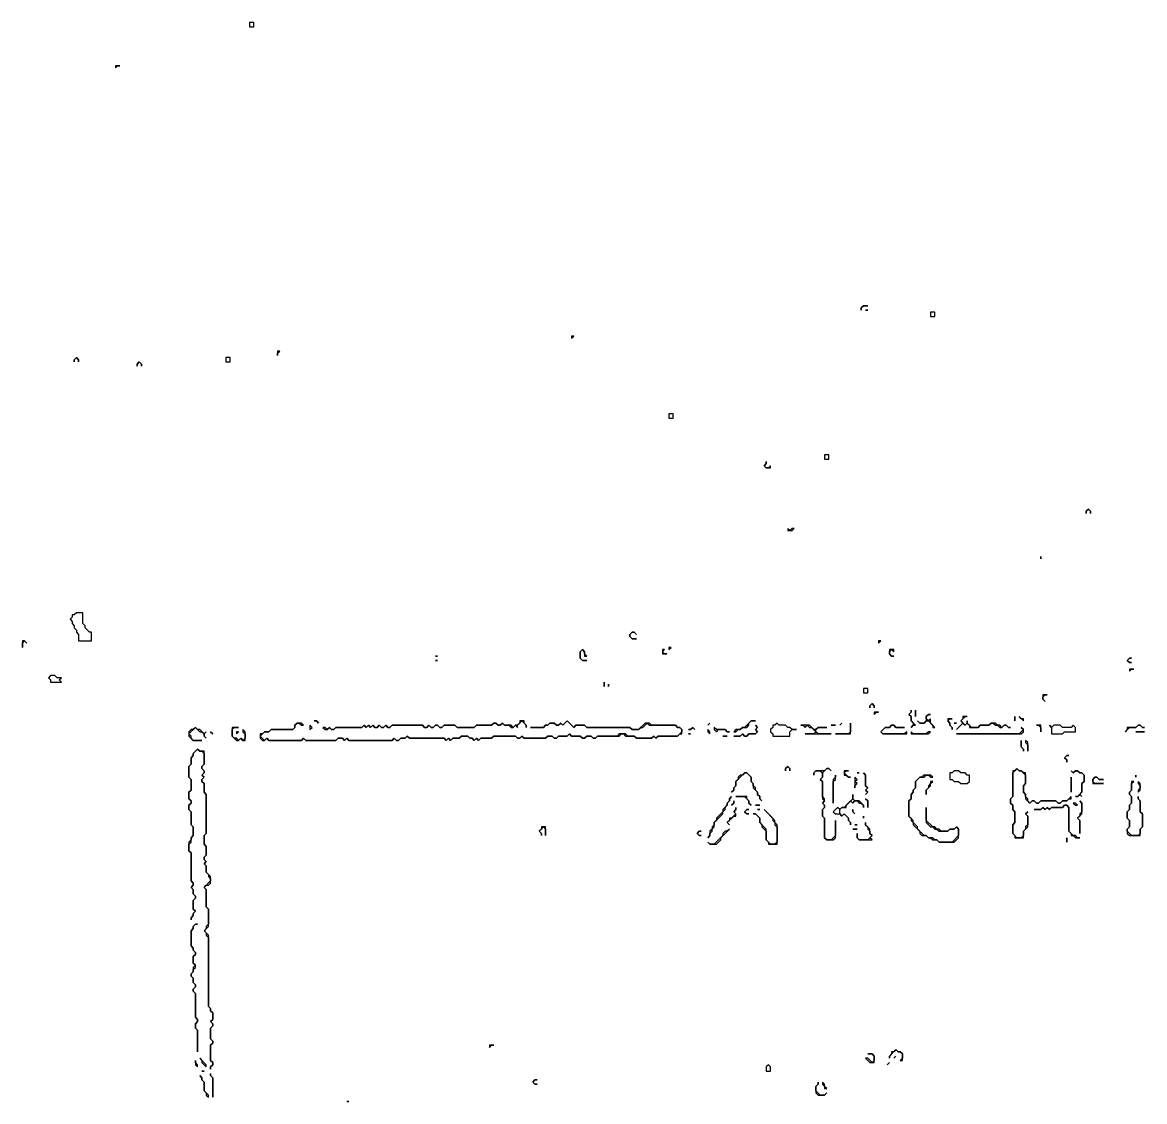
# Model space of a CAD drawing. Header units: metres. Extents: x 0 to 3575, y 1 to 2763.
# Drawn here: x 2306 to 2825, y 565 to 1064 of the extents above; entities that cross this region are included whole.
import ezdxf

# ---------------------------------------------------------------- set-up
doc = ezdxf.new("R2010")
doc.units = ezdxf.units.M

msp = doc.modelspace()

# ---------------------------------------------------------------- linework, layer by layer
for points in [[(2411, 1064), (2411, 1062), (2413, 1062), (2413, 1064)], [(2349, 1044), (2349, 1043), (2350, 1044), (2351, 1044)], [(2520, 932)], [(2520, 930)], [(2522, 932)], [(2522, 930)], [(2695, 933), (2694, 932), (2694, 931), (2694, 932), (2695, 933), (2697, 933)], [(2696, 931), (2697, 931)], [(2726, 930), (2726, 928), (2728, 928), (2728, 930)], [(2560, 919), (2560, 918), (2561, 919)], [(2556, 917)], [(2558, 918)], [(2558, 916)], [(2331, 909), (2330, 908), (2330, 907), (2330, 908), (2331, 909), (2332, 908), (2332, 907), (2332, 908)], [(2400, 909), (2400, 907), (2402, 907), (2402, 909)], [(2424, 912), (2424, 910), (2424, 911), (2425, 912)], [(2426, 910)], [(2360, 907), (2359, 906), (2359, 905), (2359, 906), (2360, 907), (2361, 906), (2361, 905), (2361, 906)], [(2605, 883), (2605, 881), (2607, 881), (2607, 883)], [(2677, 864), (2677, 862), (2679, 862), (2679, 864)], [(2650, 861), (2650, 860), (2649, 859), (2650, 858), (2652, 858), (2652, 859), (2651, 858), (2650, 858), (2649, 859), (2650, 860)], [(2652, 861)], [(2799, 839), (2798, 838), (2798, 837), (2798, 838), (2799, 839), (2800, 838), (2800, 837), (2800, 838)], [(2660, 832)], [(2663, 832)], [(2660, 830), (2660, 829), (2662, 829), (2663, 830), (2662, 830), (2661, 829)], [(2775, 817)], [(2775, 815)], [(2777, 817), (2777, 816)], [(2777, 814)], [(2331, 791), (2330, 790), (2329, 790), (2329, 789), (2328, 788), (2329, 787), (2329, 786), (2330, 785), (2330, 784), (2331, 783), (2331, 782), (2332, 781), (2332, 778), (2338, 778), (2338, 782), (2337, 782), (2335, 784), (2335, 785), (2334, 786), (2334, 791)], [(2770, 793)], [(2770, 791)], [(2588, 782), (2587, 781), (2587, 780), (2588, 779), (2590, 779), (2588, 779), (2587, 780), (2587, 781), (2588, 782), (2589, 782), (2590, 781), (2589, 782)], [(2306, 778), (2306, 775), (2306, 777), (2307, 778), (2308, 777), (2307, 778)], [(2308, 775)], [(2565, 774), (2564, 773), (2564, 770), (2565, 769), (2567, 769), (2565, 769), (2564, 770), (2564, 773), (2565, 774), (2566, 773), (2566, 771), (2567, 771), (2566, 772), (2566, 773)], [(2602, 774), (2602, 772), (2604, 772), (2603, 772), (2602, 773), (2603, 774)], [(2605, 775), (2605, 774), (2606, 775)], [(2702, 778), (2702, 777), (2703, 778)], [(2707, 774), (2707, 772), (2708, 771), (2709, 771), (2708, 771), (2707, 772), (2707, 773), (2708, 774), (2709, 773), (2709, 774)], [(2497, 771), (2498, 771)], [(2497, 769), (2498, 769)], [(2818, 770), (2817, 769), (2818, 768), (2819, 768), (2818, 768), (2817, 769), (2818, 770), (2819, 770)], [(2729, 766)], [(2731, 768)], [(2731, 766)], [(2818, 765), (2818, 764), (2819, 765), (2820, 765)], [(2319, 762), (2318, 761), (2319, 760), (2319, 759), (2324, 759), (2323, 760), (2324, 761), (2322, 761), (2321, 762)], [(2575, 759), (2575, 757)], [(2577, 760)], [(2577, 758), (2577, 757)], [(2695, 756), (2695, 754), (2697, 754), (2697, 756)], [(2778, 753), (2778, 751), (2779, 750), (2778, 751), (2778, 752), (2779, 753), (2780, 753)], [(2699, 749), (2698, 748), (2698, 747), (2698, 748), (2699, 749), (2700, 748), (2700, 747), (2700, 748)], [(2700, 745), (2700, 744), (2701, 745), (2702, 745)], [(2717, 746), (2717, 745), (2716, 744), (2717, 743), (2717, 741), (2718, 740), (2718, 739), (2717, 738), (2718, 739), (2719, 739), (2717, 741), (2717, 743), (2716, 744), (2717, 745)], [(2719, 746), (2719, 743)], [(2725, 744), (2724, 743), (2724, 741), (2723, 740), (2721, 740), (2720, 741), (2721, 740), (2723, 740), (2724, 741), (2725, 741), (2727, 739), (2727, 738), (2728, 738), (2726, 740), (2726, 742), (2725, 741), (2724, 742), (2724, 743), (2725, 744), (2726, 744)], [(2741, 743), (2741, 742), (2740, 741), (2741, 740), (2738, 737), (2741, 740), (2742, 739), (2743, 740), (2744, 739), (2744, 738), (2748, 738), (2749, 739), (2753, 739), (2754, 740), (2755, 740), (2756, 739), (2757, 739), (2758, 738), (2759, 738), (2760, 739), (2761, 739), (2762, 738), (2763, 738), (2762, 738), (2761, 739), (2760, 739), (2759, 738), (2758, 739), (2757, 739), (2756, 740), (2754, 740), (2753, 739), (2749, 739), (2748, 738), (2745, 738), (2743, 740), (2743, 741), (2743, 740), (2742, 739), (2740, 741), (2742, 743), (2743, 743)], [(2765, 743), (2765, 741)], [(2767, 743), (2769, 741), (2769, 742), (2768, 742)], [(2386, 738), (2385, 737), (2384, 737), (2383, 736), (2383, 734), (2385, 732), (2389, 732), (2385, 732), (2384, 733), (2384, 734), (2383, 735), (2386, 738), (2388, 736), (2389, 736), (2390, 735), (2390, 734), (2391, 733), (2390, 734), (2390, 735), (2391, 736), (2390, 735), (2388, 737), (2387, 737)], [(2403, 738), (2403, 734), (2405, 732), (2406, 732), (2407, 733), (2408, 732), (2409, 732), (2409, 736), (2408, 737), (2408, 736), (2409, 735), (2409, 733), (2408, 732), (2407, 733), (2406, 732), (2405, 733), (2404, 733), (2403, 734), (2403, 737), (2404, 738), (2406, 738)], [(2558, 741), (2556, 739), (2555, 740), (2554, 739), (2553, 739), (2552, 740), (2550, 740), (2549, 739), (2548, 739), (2547, 738), (2541, 738), (2547, 738), (2548, 739), (2549, 739), (2550, 740), (2552, 740), (2553, 739), (2554, 739), (2555, 740), (2556, 739), (2558, 741), (2561, 738), (2562, 739), (2566, 739), (2567, 738), (2587, 738), (2588, 737), (2591, 737), (2592, 738), (2593, 738), (2595, 740), (2596, 739), (2608, 739), (2609, 738), (2610, 738), (2611, 737), (2611, 736), (2609, 734), (2600, 734), (2599, 733), (2598, 734), (2597, 733), (2590, 733), (2589, 734), (2586, 734), (2585, 735), (2582, 735), (2581, 734), (2572, 734), (2571, 733), (2570, 733), (2569, 734), (2567, 734), (2566, 733), (2565, 733), (2564, 734), (2560, 734), (2559, 735), (2558, 734), (2554, 734), (2553, 733), (2552, 733), (2551, 734), (2549, 734), (2548, 733), (2538, 733), (2537, 734), (2536, 733), (2535, 733), (2534, 734), (2524, 734), (2523, 733), (2518, 733), (2517, 732), (2516, 733), (2515, 732), (2514, 733), (2513, 733), (2512, 734), (2509, 734), (2508, 733), (2505, 733), (2504, 732), (2503, 733), (2502, 732), (2501, 733), (2485, 733), (2484, 734), (2483, 733), (2481, 733), (2480, 732), (2479, 732), (2478, 733), (2477, 732), (2457, 732), (2456, 733), (2455, 732), (2454, 733), (2452, 733), (2451, 732), (2437, 732), (2436, 733), (2435, 732), (2420, 732), (2419, 733), (2418, 732), (2416, 734), (2418, 736), (2420, 736), (2421, 737), (2431, 737), (2432, 738), (2432, 739), (2433, 740), (2434, 740), (2435, 739), (2436, 739), (2435, 740), (2433, 740), (2432, 739), (2432, 738), (2431, 737), (2421, 737), (2420, 736), (2418, 736), (2417, 735), (2416, 735), (2416, 733), (2417, 732), (2418, 732), (2419, 733), (2420, 732), (2435, 732), (2436, 733), (2437, 732), (2451, 732), (2452, 733), (2454, 733), (2455, 732), (2456, 733), (2457, 732), (2477, 732), (2478, 733), (2479, 732), (2480, 732), (2481, 733), (2483, 733), (2484, 734), (2485, 733), (2501, 733), (2502, 732), (2503, 733), (2504, 732), (2505, 733), (2508, 733), (2509, 734), (2512, 734), (2513, 733), (2514, 733), (2515, 732), (2516, 733), (2517, 732), (2518, 733), (2523, 733), (2524, 734), (2534, 734), (2535, 733), (2536, 733), (2537, 734), (2538, 733), (2548, 733), (2549, 734), (2551, 734), (2552, 733), (2553, 733), (2554, 734), (2558, 734), (2559, 735), (2560, 734), (2564, 734), (2565, 733), (2566, 733), (2567, 734), (2569, 734), (2570, 733), (2571, 733), (2572, 734), (2582, 734), (2583, 735), (2584, 735), (2585, 734), (2589, 734), (2590, 733), (2597, 733), (2598, 734), (2599, 733), (2600, 734), (2609, 734), (2610, 735), (2611, 735), (2611, 737), (2610, 738), (2609, 738), (2608, 739), (2597, 739), (2596, 740), (2594, 740), (2591, 737), (2588, 737), (2587, 738), (2567, 738), (2566, 739), (2562, 739), (2561, 738)], [(2437, 737)], [(2439, 739), (2439, 737), (2440, 738)], [(2441, 741), (2442, 741), (2443, 740), (2442, 741)], [(2536, 741), (2536, 740), (2535, 739), (2534, 739), (2533, 738), (2532, 739), (2529, 739), (2528, 740), (2527, 739), (2526, 739), (2525, 740), (2524, 740), (2523, 739), (2516, 739), (2515, 738), (2507, 738), (2506, 739), (2501, 739), (2500, 738), (2499, 738), (2498, 739), (2497, 739), (2496, 738), (2495, 738), (2494, 739), (2493, 738), (2492, 738), (2491, 739), (2477, 739), (2476, 738), (2475, 738), (2474, 739), (2473, 738), (2472, 738), (2471, 739), (2470, 738), (2469, 738), (2468, 739), (2467, 738), (2466, 739), (2465, 738), (2464, 739), (2463, 738), (2451, 738), (2450, 737), (2449, 737), (2448, 738), (2447, 737), (2446, 738), (2445, 738), (2446, 737), (2447, 737), (2448, 738), (2449, 737), (2450, 737), (2451, 738), (2463, 738), (2464, 739), (2465, 738), (2466, 739), (2467, 738), (2468, 739), (2469, 738), (2470, 738), (2471, 739), (2472, 738), (2473, 738), (2474, 739), (2475, 738), (2476, 738), (2477, 739), (2491, 739), (2492, 738), (2493, 738), (2494, 739), (2495, 738), (2496, 738), (2497, 739), (2498, 739), (2499, 738), (2500, 738), (2501, 739), (2506, 739), (2507, 738), (2515, 738), (2516, 739), (2523, 739), (2524, 740), (2525, 740), (2526, 739), (2527, 739), (2528, 740), (2529, 739), (2531, 739), (2532, 738), (2533, 738), (2534, 739), (2535, 738), (2535, 739), (2537, 741), (2539, 739), (2539, 738), (2539, 739), (2538, 740), (2538, 741)], [(2616, 738), (2615, 737), (2614, 737), (2615, 737), (2616, 738), (2617, 737)], [(2624, 740), (2623, 739)], [(2623, 737), (2623, 736), (2624, 735), (2624, 736)], [(2626, 740)], [(2626, 738), (2626, 737), (2627, 736), (2628, 737), (2631, 737), (2632, 736), (2633, 736), (2632, 736), (2631, 737), (2627, 737)], [(2643, 741), (2640, 738), (2639, 738), (2638, 737), (2636, 737), (2635, 736), (2636, 736), (2637, 737), (2638, 737), (2639, 738), (2641, 738), (2642, 739), (2642, 740), (2643, 741), (2645, 741)], [(2645, 739), (2646, 738), (2645, 737), (2646, 736), (2645, 735), (2642, 735), (2641, 734), (2640, 734), (2639, 735), (2638, 734), (2635, 734), (2638, 734), (2639, 735), (2640, 734), (2641, 734), (2642, 735), (2645, 735), (2646, 736), (2645, 737), (2646, 738)], [(2655, 740), (2654, 739), (2653, 739), (2653, 738), (2652, 737), (2652, 736), (2653, 735), (2653, 734), (2661, 734), (2661, 736), (2662, 737), (2664, 737), (2662, 737), (2661, 738), (2660, 738), (2659, 739), (2656, 739)], [(2666, 739), (2667, 739), (2668, 738), (2669, 739), (2670, 738), (2671, 738), (2673, 736), (2672, 735), (2668, 735), (2680, 735), (2674, 735), (2673, 736), (2673, 737), (2674, 738), (2678, 738), (2674, 738), (2673, 737), (2672, 737), (2670, 739)], [(2680, 739), (2682, 739)], [(2689, 740), (2689, 736), (2688, 735), (2682, 735), (2689, 735)], [(2685, 740), (2684, 739)], [(2687, 742)], [(2708, 739), (2707, 738), (2705, 738), (2703, 736), (2704, 735), (2715, 735), (2715, 736), (2714, 735), (2704, 735), (2703, 736), (2705, 738), (2707, 738), (2708, 739), (2709, 739), (2710, 738), (2714, 738), (2710, 738), (2709, 739)], [(2734, 742), (2734, 741), (2735, 740), (2735, 739), (2736, 738), (2736, 737), (2736, 738), (2735, 739), (2735, 740), (2734, 741), (2735, 742), (2736, 742)], [(2737, 740), (2738, 740)], [(2768, 738), (2769, 737), (2767, 735), (2738, 735), (2768, 735), (2769, 736), (2769, 737)], [(2767, 740)], [(2775, 739), (2776, 739), (2777, 738), (2777, 736), (2777, 739)], [(2781, 739), (2782, 738), (2782, 735), (2787, 735), (2788, 736), (2793, 736), (2793, 738), (2792, 739), (2791, 738), (2787, 738), (2786, 739), (2783, 739), (2782, 738)], [(2822, 739), (2821, 738), (2817, 738), (2817, 737), (2816, 736), (2818, 738), (2821, 738), (2822, 739), (2823, 739), (2824, 738), (2825, 738), (2824, 738), (2823, 739)], [(2393, 736), (2394, 735)], [(2394, 733)], [(2405, 736), (2405, 735), (2406, 736)], [(2614, 735), (2615, 735)], [(2617, 735)], [(2630, 734), (2632, 734)], [(2666, 736)], [(2717, 736), (2717, 735), (2725, 735), (2726, 736), (2725, 736), (2724, 735), (2718, 735)], [(2729, 736)], [(2768, 732), (2768, 729), (2769, 728), (2769, 727), (2769, 728), (2768, 729)], [(2770, 732), (2770, 731), (2771, 730), (2771, 727), (2771, 731)], [(2775, 736)], [(2819, 735)], [(2821, 736), (2825, 736)], [(2387, 728), (2385, 726), (2385, 725), (2384, 724), (2384, 721), (2383, 720), (2383, 715), (2384, 714), (2384, 709), (2383, 708), (2383, 705), (2384, 704), (2384, 703), (2383, 702), (2383, 700), (2384, 699), (2384, 693), (2385, 692), (2385, 688), (2384, 687), (2384, 686), (2383, 685), (2383, 681), (2384, 680), (2384, 667), (2385, 666), (2385, 665), (2384, 664), (2385, 663), (2385, 661), (2386, 660), (2386, 659), (2385, 658), (2385, 654), (2386, 653), (2385, 652), (2385, 651), (2384, 650), (2384, 649), (2384, 650), (2385, 651), (2385, 652), (2386, 653), (2385, 654), (2385, 658), (2386, 659), (2386, 660), (2385, 661), (2385, 663), (2384, 664), (2385, 665), (2385, 666), (2384, 667), (2384, 680), (2383, 681), (2383, 684), (2384, 685), (2384, 687), (2385, 688), (2385, 692), (2384, 693), (2384, 699), (2383, 700), (2383, 702), (2384, 703), (2384, 704), (2383, 705), (2383, 708), (2384, 709), (2384, 714), (2383, 715), (2383, 720), (2384, 721), (2384, 724), (2385, 725), (2385, 726), (2387, 728), (2388, 727), (2389, 727), (2390, 726), (2390, 721), (2389, 720), (2389, 719), (2390, 718), (2390, 717), (2389, 716), (2390, 715), (2389, 714), (2389, 713), (2390, 712), (2390, 708), (2391, 707), (2391, 689), (2390, 688), (2390, 684), (2391, 683), (2391, 679), (2390, 678), (2390, 677), (2391, 676), (2390, 675), (2391, 674), (2391, 671), (2392, 670), (2392, 669), (2393, 668), (2393, 667), (2390, 664), (2391, 663), (2391, 655), (2392, 654), (2392, 647), (2391, 646), (2391, 645), (2390, 644), (2391, 643), (2391, 642), (2392, 641), (2392, 609), (2393, 608), (2393, 607), (2394, 606), (2394, 603), (2393, 602), (2394, 601), (2394, 600), (2393, 599), (2393, 594), (2394, 593), (2394, 592), (2393, 591), (2393, 584), (2394, 583), (2394, 582), (2393, 581), (2393, 580), (2393, 581), (2394, 582), (2394, 583), (2393, 584), (2393, 591), (2394, 592), (2394, 593), (2393, 594), (2393, 599), (2394, 600), (2394, 601), (2393, 602), (2394, 603), (2394, 606), (2393, 607), (2393, 608), (2392, 609), (2392, 642), (2390, 644), (2392, 646), (2392, 654), (2391, 655), (2391, 663), (2390, 664), (2391, 665), (2392, 665), (2393, 666), (2393, 669), (2391, 671), (2391, 674), (2390, 675), (2391, 676), (2390, 677), (2390, 678), (2391, 679), (2391, 683), (2390, 684), (2390, 688), (2391, 689), (2391, 707), (2390, 708), (2390, 712), (2389, 713), (2389, 714), (2390, 715), (2389, 716), (2390, 717), (2390, 718), (2389, 719), (2389, 720), (2390, 721), (2390, 727), (2388, 727)], [(2790, 727)], [(2792, 727)], [(2620, 722)], [(2789, 725), (2788, 724), (2789, 723), (2789, 722), (2789, 723), (2788, 724), (2789, 725), (2790, 725)], [(2791, 723)], [(2792, 725)], [(2620, 720)], [(2640, 717), (2639, 716), (2638, 716), (2637, 715), (2637, 714), (2636, 713), (2636, 711), (2635, 710), (2635, 709), (2634, 708), (2635, 709), (2635, 710), (2636, 711), (2636, 713), (2640, 717), (2641, 717), (2643, 715), (2643, 713), (2644, 712), (2644, 710), (2646, 708), (2646, 707), (2647, 706), (2647, 705), (2648, 704), (2647, 705), (2647, 706), (2646, 707), (2646, 708), (2645, 709), (2645, 710), (2644, 711), (2644, 712), (2643, 713), (2643, 715), (2641, 717)], [(2660, 720), (2659, 719), (2659, 718), (2659, 719), (2660, 720), (2661, 719), (2661, 718), (2661, 719)], [(2678, 719), (2677, 718), (2673, 718), (2672, 717), (2672, 716), (2672, 717), (2673, 718), (2675, 718), (2676, 717), (2676, 715), (2675, 714), (2676, 713), (2676, 705), (2677, 704), (2676, 703), (2677, 702), (2677, 701), (2676, 700), (2676, 697), (2677, 696), (2677, 687), (2678, 686), (2681, 686), (2682, 687), (2682, 695), (2682, 688), (2680, 686), (2678, 686), (2677, 687), (2677, 696), (2676, 697), (2676, 700), (2677, 701), (2677, 702), (2676, 703), (2677, 704), (2677, 705), (2676, 706), (2676, 713), (2675, 714), (2676, 715), (2676, 717), (2678, 719), (2679, 719), (2680, 718), (2679, 719)], [(2682, 718)], [(2686, 718), (2686, 716), (2687, 716), (2688, 715), (2689, 715), (2688, 715), (2686, 717), (2687, 718), (2688, 718)], [(2690, 717)], [(2692, 717), (2693, 717)], [(2695, 717), (2696, 716), (2696, 711), (2697, 710), (2696, 709), (2697, 708), (2696, 707), (2697, 708), (2696, 709), (2697, 710), (2696, 711), (2696, 716)], [(2737, 718), (2736, 717), (2735, 717), (2735, 714), (2736, 714), (2737, 713), (2739, 713), (2740, 712), (2743, 712), (2744, 713), (2744, 716), (2743, 716), (2742, 717), (2740, 717), (2739, 718)], [(2766, 719), (2765, 718), (2764, 718), (2764, 706), (2763, 705), (2763, 703), (2764, 702), (2764, 700), (2765, 699), (2765, 694), (2764, 693), (2764, 689), (2765, 688), (2765, 687), (2769, 687), (2769, 690), (2771, 692), (2771, 697), (2770, 698), (2771, 699), (2770, 698), (2771, 697), (2771, 693), (2770, 692), (2770, 691), (2769, 690), (2769, 688), (2768, 687), (2766, 687), (2764, 689), (2764, 693), (2765, 694), (2765, 699), (2764, 700), (2764, 702), (2763, 703), (2763, 705), (2764, 706), (2764, 717), (2766, 719), (2767, 718), (2768, 718), (2770, 716), (2770, 712), (2769, 711), (2769, 708), (2770, 707), (2770, 705), (2772, 703), (2773, 704), (2774, 704), (2775, 703), (2776, 703), (2777, 704), (2784, 704), (2785, 703), (2786, 703), (2787, 704), (2789, 704), (2790, 705), (2791, 705), (2791, 706), (2789, 704), (2787, 704), (2786, 703), (2785, 703), (2784, 704), (2777, 704), (2776, 703), (2775, 703), (2774, 704), (2773, 704), (2772, 703), (2771, 704), (2771, 705), (2770, 706), (2770, 707), (2769, 708), (2769, 711), (2770, 712), (2770, 717), (2769, 717), (2768, 718), (2767, 718)], [(2791, 718), (2792, 717), (2793, 718), (2794, 718), (2795, 717), (2796, 717), (2797, 716), (2797, 713), (2796, 712), (2796, 708), (2794, 706), (2793, 706), (2794, 706), (2795, 707), (2796, 706), (2795, 707), (2796, 708), (2796, 712), (2797, 713), (2797, 716), (2796, 717), (2795, 717), (2794, 718), (2793, 718), (2792, 717)], [(2823, 717)], [(2674, 716)], [(2682, 716), (2682, 715), (2681, 714), (2681, 703), (2681, 713), (2682, 714)], [(2691, 715), (2691, 710), (2691, 711), (2692, 712), (2691, 713), (2692, 714)], [(2723, 716), (2722, 715), (2721, 715), (2719, 713), (2719, 710), (2718, 709), (2718, 708), (2717, 707), (2717, 705), (2716, 704), (2716, 697), (2717, 696), (2717, 695), (2718, 694), (2718, 693), (2721, 690), (2721, 689), (2722, 688), (2724, 688), (2725, 687), (2726, 687), (2727, 686), (2729, 686), (2730, 685), (2737, 685), (2739, 687), (2739, 691), (2738, 692), (2737, 691), (2735, 691), (2734, 690), (2731, 690), (2730, 691), (2729, 691), (2728, 692), (2727, 692), (2724, 695), (2724, 701), (2724, 694), (2726, 692), (2727, 692), (2728, 691), (2729, 691), (2730, 690), (2734, 690), (2735, 691), (2737, 691), (2738, 692), (2739, 691), (2739, 688), (2736, 685), (2730, 685), (2729, 686), (2728, 686), (2727, 687), (2725, 687), (2724, 688), (2723, 688), (2720, 691), (2720, 692), (2718, 694), (2718, 695), (2716, 697), (2716, 704), (2717, 705), (2717, 707), (2718, 708), (2718, 709), (2719, 710), (2719, 713), (2721, 715), (2723, 715), (2724, 716), (2725, 716), (2726, 715), (2727, 715), (2726, 716)], [(2726, 713), (2726, 712), (2725, 711), (2725, 710), (2724, 709), (2724, 707), (2724, 709), (2726, 711), (2726, 712), (2727, 713)], [(2791, 715), (2791, 708)], [(2802, 715), (2801, 714), (2801, 712), (2806, 712), (2802, 712), (2801, 713), (2801, 714), (2802, 715), (2803, 715), (2804, 714), (2806, 714), (2804, 714), (2803, 715)], [(2819, 713), (2819, 709), (2818, 708), (2818, 707), (2819, 706), (2819, 703), (2818, 702), (2818, 700), (2817, 699), (2817, 696), (2818, 695), (2818, 692), (2817, 691), (2817, 689), (2818, 688), (2823, 688), (2823, 691), (2824, 692), (2824, 698), (2823, 699), (2823, 704), (2822, 705), (2822, 706), (2822, 705), (2823, 704), (2823, 699), (2824, 698), (2824, 692), (2823, 691), (2823, 689), (2822, 688), (2819, 688), (2817, 690), (2817, 691), (2818, 692), (2818, 695), (2817, 696), (2817, 699), (2818, 700), (2818, 702), (2819, 703), (2819, 706), (2818, 707), (2818, 708), (2819, 709), (2819, 712), (2820, 713)], [(2821, 716), (2821, 715)], [(2822, 713), (2822, 712), (2823, 711), (2823, 710), (2822, 709), (2822, 708), (2823, 709), (2823, 712)], [(2823, 715)], [(2634, 706), (2633, 705), (2633, 704), (2632, 703), (2632, 702), (2630, 700), (2630, 699), (2627, 696), (2627, 695), (2626, 694), (2626, 693), (2625, 692), (2625, 691), (2624, 690), (2624, 688), (2623, 687), (2624, 688), (2624, 689), (2625, 690), (2625, 691), (2626, 692), (2626, 694), (2630, 698), (2630, 699), (2631, 700), (2631, 701), (2632, 702), (2632, 703), (2633, 704), (2633, 705)], [(2636, 706), (2640, 706), (2642, 704), (2642, 703), (2643, 702), (2642, 703), (2642, 704), (2641, 705), (2641, 706)], [(2690, 707), (2690, 705), (2686, 701), (2685, 701), (2684, 700), (2683, 701), (2681, 699), (2682, 698), (2684, 698), (2685, 697), (2686, 698), (2688, 696), (2688, 695), (2689, 694), (2689, 693), (2689, 694), (2688, 695), (2688, 696), (2686, 698), (2685, 697), (2684, 698), (2684, 700), (2685, 701), (2687, 701), (2687, 702), (2689, 704), (2690, 703), (2691, 704), (2692, 704), (2693, 703), (2694, 703), (2695, 702), (2695, 701), (2695, 702), (2693, 704), (2691, 704), (2690, 705)], [(2636, 701), (2636, 700), (2635, 699), (2636, 698), (2634, 696), (2633, 696), (2633, 695), (2632, 694), (2633, 693), (2632, 694), (2635, 697), (2636, 697), (2636, 698), (2635, 699), (2636, 700)], [(2635, 704), (2635, 703), (2634, 702), (2635, 703)], [(2645, 702), (2647, 702)], [(2680, 701)], [(2696, 705), (2697, 704), (2697, 701), (2697, 704)], [(2722, 703)], [(2788, 702), (2787, 701), (2782, 701), (2781, 700), (2780, 701), (2779, 700), (2778, 701), (2777, 700), (2774, 700), (2777, 700), (2778, 701), (2779, 700), (2780, 701), (2781, 700), (2782, 701), (2787, 701), (2788, 702), (2789, 702), (2790, 701), (2790, 690), (2791, 689), (2791, 688), (2792, 688), (2793, 687), (2795, 687), (2794, 687), (2793, 688), (2792, 688), (2790, 690), (2790, 701), (2789, 702)], [(2792, 703), (2793, 702), (2794, 702), (2793, 703)], [(2795, 704), (2796, 703), (2796, 699), (2795, 698), (2795, 697), (2794, 696), (2795, 695), (2795, 689), (2795, 695), (2794, 696), (2796, 698), (2796, 703)], [(2641, 700), (2640, 699), (2641, 698), (2642, 698), (2641, 698), (2640, 699), (2641, 700), (2642, 700)], [(2649, 700), (2653, 696), (2653, 695), (2654, 694), (2654, 693), (2655, 692), (2655, 685), (2654, 684), (2652, 684), (2650, 686), (2650, 691), (2647, 694), (2647, 696), (2645, 698), (2644, 698), (2645, 698), (2647, 696), (2647, 694), (2648, 693), (2648, 692), (2650, 690), (2650, 686), (2651, 685), (2651, 684), (2655, 684), (2655, 693), (2654, 694), (2654, 695)], [(2646, 700), (2647, 700)], [(2680, 697)], [(2690, 700), (2690, 699), (2691, 698), (2690, 699)], [(2695, 697), (2695, 696)], [(2546, 692), (2546, 691), (2545, 690), (2546, 689), (2546, 688), (2546, 689), (2545, 690), (2547, 692), (2548, 691), (2548, 688), (2548, 692)], [(2633, 691), (2632, 690), (2631, 690), (2630, 689), (2630, 688), (2626, 684), (2624, 684), (2623, 685), (2624, 684), (2627, 684), (2629, 686), (2629, 687)], [(2690, 691), (2692, 691)], [(2691, 693), (2692, 693)], [(2696, 694), (2696, 693), (2697, 692), (2697, 691), (2698, 690), (2698, 689), (2699, 688), (2697, 686), (2693, 686), (2692, 687), (2692, 689), (2692, 687), (2693, 686), (2699, 686), (2698, 687), (2699, 688), (2698, 689), (2698, 691), (2696, 693)], [(2619, 690), (2618, 689), (2619, 688), (2620, 688), (2619, 688), (2618, 689), (2619, 690), (2620, 690)], [(2618, 686)], [(2789, 687), (2789, 685)], [(2791, 686)], [(2673, 684)], [(2673, 682)], [(2387, 649)], [(2386, 647), (2385, 646), (2385, 645), (2384, 644), (2384, 637), (2385, 636), (2385, 635), (2386, 634), (2386, 633), (2385, 632), (2385, 629), (2386, 628), (2385, 627), (2385, 625), (2384, 624), (2384, 623), (2385, 622), (2385, 620), (2386, 619), (2386, 618), (2385, 617), (2385, 616), (2386, 615), (2386, 604), (2387, 603), (2387, 602), (2386, 601), (2386, 599), (2387, 598), (2387, 588), (2387, 598), (2386, 599), (2386, 601), (2387, 602), (2387, 603), (2386, 604), (2386, 615), (2385, 616), (2385, 617), (2386, 618), (2386, 619), (2385, 620), (2385, 622), (2384, 623), (2384, 624), (2385, 625), (2385, 626), (2386, 627), (2386, 628), (2385, 629), (2385, 632), (2386, 633), (2386, 634), (2385, 635), (2385, 636), (2384, 637), (2384, 644), (2385, 645), (2385, 646), (2386, 647), (2387, 647)], [(2522, 591), (2522, 590), (2523, 591), (2524, 591)], [(2524, 589)], [(2697, 587), (2699, 587), (2700, 586), (2700, 584), (2699, 583), (2697, 585), (2696, 585), (2698, 583), (2700, 583), (2700, 586), (2699, 587)], [(2710, 589), (2709, 588), (2708, 588), (2708, 587), (2707, 586), (2707, 585), (2707, 586), (2710, 589), (2711, 588), (2712, 588), (2713, 587), (2713, 585), (2712, 584), (2713, 584), (2713, 587), (2712, 588), (2711, 588)], [(2385, 586)], [(2386, 584), (2386, 582), (2387, 581), (2387, 582), (2386, 583)], [(2388, 585), (2389, 584), (2389, 583), (2391, 581), (2391, 582)], [(2651, 582), (2650, 581), (2650, 579), (2652, 579), (2652, 581)], [(2707, 583), (2706, 582)], [(2710, 586), (2709, 585)], [(2709, 583)], [(2387, 579)], [(2388, 577), (2389, 576), (2389, 575), (2390, 574), (2390, 570), (2391, 569), (2391, 568), (2392, 567), (2392, 568), (2390, 570), (2390, 574), (2389, 575), (2389, 576)], [(2389, 579), (2390, 579)], [(2393, 578), (2393, 577), (2394, 576), (2394, 567), (2394, 576), (2393, 577)], [(2543, 575), (2542, 574), (2543, 573), (2544, 573), (2543, 573), (2542, 574), (2543, 575), (2544, 575)], [(2674, 574), (2674, 573), (2673, 572), (2673, 569), (2674, 568), (2677, 568), (2678, 569), (2677, 568), (2675, 568), (2673, 570), (2673, 572), (2674, 573)], [(2676, 574), (2676, 573), (2677, 572), (2677, 571), (2678, 571), (2677, 572), (2677, 573)], [(2456, 565), (2457, 565)]]:
    msp.add_lwpolyline(points, close=True)

doc.saveas('drawing.dxf')
